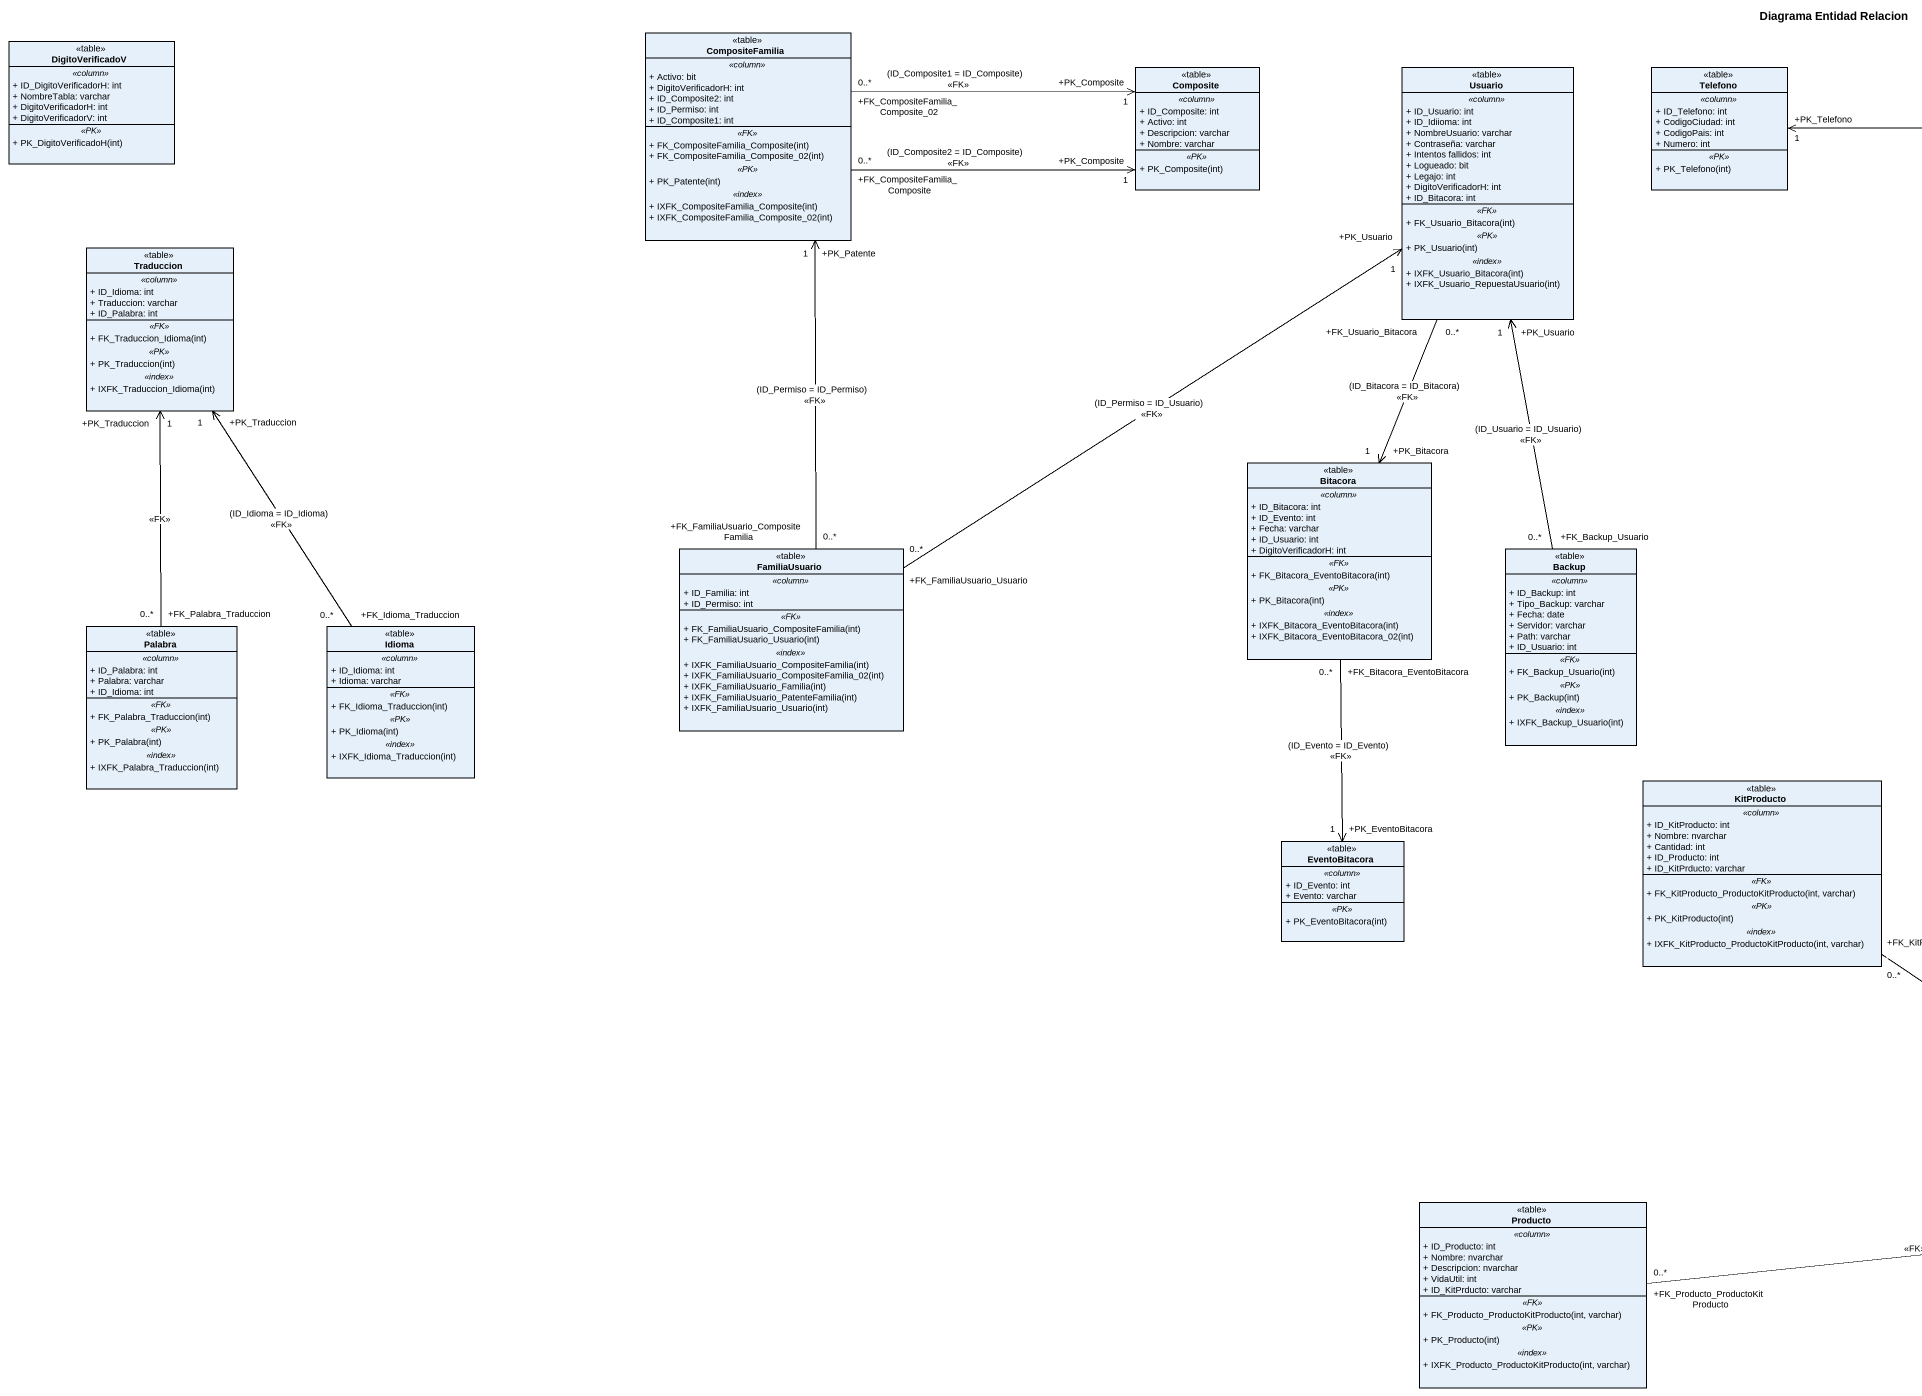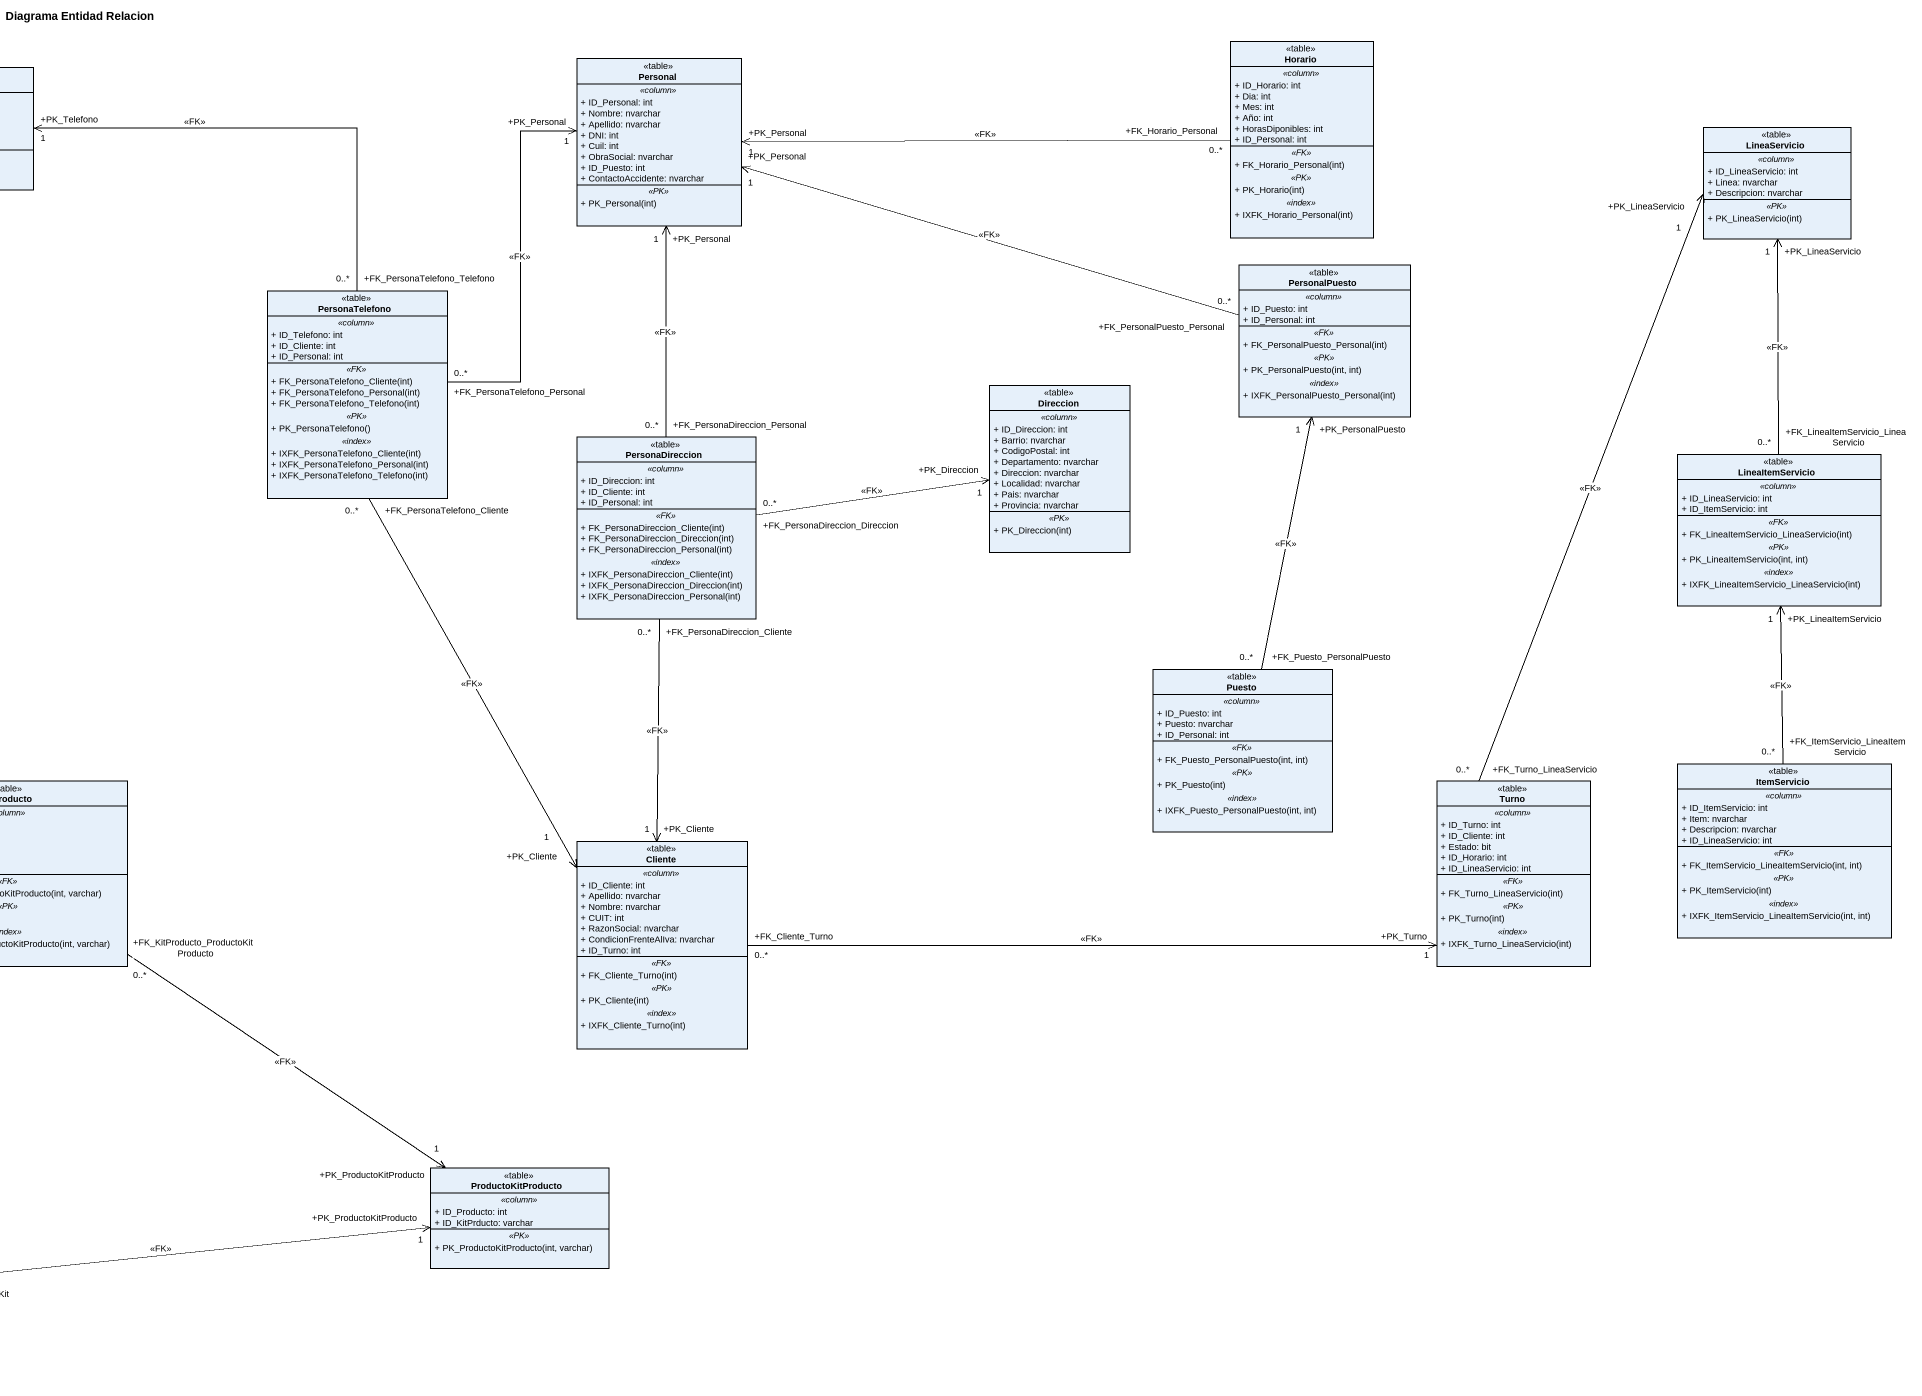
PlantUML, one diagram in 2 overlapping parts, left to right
@startuml
title Diagrama Entidad Relacion
hide circle
hide empty members
skinparam classAttributeIconSize 0
class DigitoVerificadoV <<table>> {
  .. <<column>> ..
  + ID_DigitoVerificadorH: int
  + NombreTabla: varchar
  + DigitoVerificadorH: int
  + DigitoVerificadorV: int
  .. <<PK>> ..
  + PK_DigitoVerificadoH(int)
}
class CompositeFamilia <<table>> {
  .. <<column>> ..
  + Activo: bit
  + DigitoVerificadorH: int
  + ID_Composite2: int
  + ID_Permiso: int
  + ID_Composite1: int
  .. <<FK>> ..
  + FK_CompositeFamilia_Composite(int)
  + FK_CompositeFamilia_Composite_02(int)
  .. <<PK>> ..
  + PK_Patente(int)
  .. <<index>> ..
  + IXFK_CompositeFamilia_Composite(int)
  + IXFK_CompositeFamilia_Composite_02(int)
}
class Horario <<table>> {
  .. <<column>> ..
  + ID_Horario: int
  + Dia: int
  + Mes: int
  + Año: int
  + HorasDiponibles: int
  + ID_Personal: int
  .. <<FK>> ..
  + FK_Horario_Personal(int)
  .. <<PK>> ..
  + PK_Horario(int)
  .. <<index>> ..
  + IXFK_Horario_Personal(int)
}
class Composite <<table>> {
  .. <<column>> ..
  + ID_Composite: int
  + Activo: int
  + Descripcion: varchar
  + Nombre: varchar
  .. <<PK>> ..
  + PK_Composite(int)
}
class Usuario <<table>> {
  .. <<column>> ..
  + ID_Usuario: int
  + ID_Idiioma: int
  + NombreUsuario: varchar
  + Contraseña: varchar
  + Intentos fallidos: int
  + Logueado: bit
  + Legajo: int
  + DigitoVerificadorH: int
  + ID_Bitacora: int
  .. <<FK>> ..
  + FK_Usuario_Bitacora(int)
  .. <<PK>> ..
  + PK_Usuario(int)
  .. <<index>> ..
  + IXFK_Usuario_Bitacora(int)
  + IXFK_Usuario_RepuestaUsuario(int)
}
class Telefono <<table>> {
  .. <<column>> ..
  + ID_Telefono: int
  + CodigoCiudad: int
  + CodigoPais: int
  + Numero: int
  .. <<PK>> ..
  + PK_Telefono(int)
}
class Personal <<table>> {
  .. <<column>> ..
  + ID_Personal: int
  + Nombre: nvarchar
  + Apellido: nvarchar
  + DNI: int
  + Cuil: int
  + ObraSocial: nvarchar
  + ID_Puesto: int
  + ContactoAccidente: nvarchar
  .. <<PK>> ..
  + PK_Personal(int)
}
class LineaServicio <<table>> {
  .. <<column>> ..
  + ID_LineaServicio: int
  + Linea: nvarchar
  + Descripcion: nvarchar
  .. <<PK>> ..
  + PK_LineaServicio(int)
}
class Traduccion <<table>> {
  .. <<column>> ..
  + ID_Idioma: int
  + Traduccion: varchar
  + ID_Palabra: int
  .. <<FK>> ..
  + FK_Traduccion_Idioma(int)
  .. <<PK>> ..
  + PK_Traduccion(int)
  .. <<index>> ..
  + IXFK_Traduccion_Idioma(int)
}
class PersonalPuesto <<table>> {
  .. <<column>> ..
  + ID_Puesto: int
  + ID_Personal: int
  .. <<FK>> ..
  + FK_PersonalPuesto_Personal(int)
  .. <<PK>> ..
  + PK_PersonalPuesto(int, int)
  .. <<index>> ..
  + IXFK_PersonalPuesto_Personal(int)
}
class PersonaTelefono <<table>> {
  .. <<column>> ..
  + ID_Telefono: int
  + ID_Cliente: int
  + ID_Personal: int
  .. <<FK>> ..
  + FK_PersonaTelefono_Cliente(int)
  + FK_PersonaTelefono_Personal(int)
  + FK_PersonaTelefono_Telefono(int)
  .. <<PK>> ..
  + PK_PersonaTelefono()
  .. <<index>> ..
  + IXFK_PersonaTelefono_Cliente(int)
  + IXFK_PersonaTelefono_Personal(int)
  + IXFK_PersonaTelefono_Telefono(int)
}
class Direccion <<table>> {
  .. <<column>> ..
  + ID_Direccion: int
  + Barrio: nvarchar
  + CodigoPostal: int
  + Departamento: nvarchar
  + Direccion: nvarchar
  + Localidad: nvarchar
  + Pais: nvarchar
  + Provincia: nvarchar
  .. <<PK>> ..
  + PK_Direccion(int)
}
class Bitacora <<table>> {
  .. <<column>> ..
  + ID_Bitacora: int
  + ID_Evento: int
  + Fecha: varchar
  + ID_Usuario: int
  + DigitoVerificadorH: int
  .. <<FK>> ..
  + FK_Bitacora_EventoBitacora(int)
  .. <<PK>> ..
  + PK_Bitacora(int)
  .. <<index>> ..
  + IXFK_Bitacora_EventoBitacora(int)
  + IXFK_Bitacora_EventoBitacora_02(int)
}
class PersonaDireccion <<table>> {
  .. <<column>> ..
  + ID_Direccion: int
  + ID_Cliente: int
  + ID_Personal: int
  .. <<FK>> ..
  + FK_PersonaDireccion_Cliente(int)
  + FK_PersonaDireccion_Direccion(int)
  + FK_PersonaDireccion_Personal(int)
  .. <<index>> ..
  + IXFK_PersonaDireccion_Cliente(int)
  + IXFK_PersonaDireccion_Direccion(int)
  + IXFK_PersonaDireccion_Personal(int)
}
class LineaItemServicio <<table>> {
  .. <<column>> ..
  + ID_LineaServicio: int
  + ID_ItemServicio: int
  .. <<FK>> ..
  + FK_LineaItemServicio_LineaServicio(int)
  .. <<PK>> ..
  + PK_LineaItemServicio(int, int)
  .. <<index>> ..
  + IXFK_LineaItemServicio_LineaServicio(int)
}
class FamiliaUsuario <<table>> {
  .. <<column>> ..
  + ID_Familia: int
  + ID_Permiso: int
  .. <<FK>> ..
  + FK_FamiliaUsuario_CompositeFamilia(int)
  + FK_FamiliaUsuario_Usuario(int)
  .. <<index>> ..
  + IXFK_FamiliaUsuario_CompositeFamilia(int)
  + IXFK_FamiliaUsuario_CompositeFamilia_02(int)
  + IXFK_FamiliaUsuario_Familia(int)
  + IXFK_FamiliaUsuario_PatenteFamilia(int)
  + IXFK_FamiliaUsuario_Usuario(int)
}
class Backup <<table>> {
  .. <<column>> ..
  + ID_Backup: int
  + Tipo_Backup: varchar
  + Fecha: date
  + Servidor: varchar
  + Path: varchar
  + ID_Usuario: int
  .. <<FK>> ..
  + FK_Backup_Usuario(int)
  .. <<PK>> ..
  + PK_Backup(int)
  .. <<index>> ..
  + IXFK_Backup_Usuario(int)
}
class Palabra <<table>> {
  .. <<column>> ..
  + ID_Palabra: int
  + Palabra: varchar
  + ID_Idioma: int
  .. <<FK>> ..
  + FK_Palabra_Traduccion(int)
  .. <<PK>> ..
  + PK_Palabra(int)
  .. <<index>> ..
  + IXFK_Palabra_Traduccion(int)
}
class Idioma <<table>> {
  .. <<column>> ..
  + ID_Idioma: int
  + Idioma: varchar
  .. <<FK>> ..
  + FK_Idioma_Traduccion(int)
  .. <<PK>> ..
  + PK_Idioma(int)
  .. <<index>> ..
  + IXFK_Idioma_Traduccion(int)
}
class Puesto <<table>> {
  .. <<column>> ..
  + ID_Puesto: int
  + Puesto: nvarchar
  + ID_Personal: int
  .. <<FK>> ..
  + FK_Puesto_PersonalPuesto(int, int)
  .. <<PK>> ..
  + PK_Puesto(int)
  .. <<index>> ..
  + IXFK_Puesto_PersonalPuesto(int, int)
}
class ItemServicio <<table>> {
  .. <<column>> ..
  + ID_ItemServicio: int
  + Item: nvarchar
  + Descripcion: nvarchar
  + ID_LineaServicio: int
  .. <<FK>> ..
  + FK_ItemServicio_LineaItemServicio(int, int)
  .. <<PK>> ..
  + PK_ItemServicio(int)
  .. <<index>> ..
  + IXFK_ItemServicio_LineaItemServicio(int, int)
}
class KitProducto <<table>> {
  .. <<column>> ..
  + ID_KitProducto: int
  + Nombre: nvarchar
  + Cantidad: int
  + ID_Producto: int
  + ID_KitPrducto: varchar
  .. <<FK>> ..
  + FK_KitProducto_ProductoKitProducto(int, varchar)
  .. <<PK>> ..
  + PK_KitProducto(int)
  .. <<index>> ..
  + IXFK_KitProducto_ProductoKitProducto(int, varchar)
}
class Turno <<table>> {
  .. <<column>> ..
  + ID_Turno: int
  + ID_Cliente: int
  + Estado: bit
  + ID_Horario: int
  + ID_LineaServicio: int
  .. <<FK>> ..
  + FK_Turno_LineaServicio(int)
  .. <<PK>> ..
  + PK_Turno(int)
  .. <<index>> ..
  + IXFK_Turno_LineaServicio(int)
}
class EventoBitacora <<table>> {
  .. <<column>> ..
  + ID_Evento: int
  + Evento: varchar
  .. <<PK>> ..
  + PK_EventoBitacora(int)
}
class Cliente <<table>> {
  .. <<column>> ..
  + ID_Cliente: int
  + Apellido: nvarchar
  + Nombre: nvarchar
  + CUIT: int
  + RazonSocial: nvarchar
  + CondicionFrenteAlIva: nvarchar
  + ID_Turno: int
  .. <<FK>> ..
  + FK_Cliente_Turno(int)
  .. <<PK>> ..
  + PK_Cliente(int)
  .. <<index>> ..
  + IXFK_Cliente_Turno(int)
}
class Producto <<table>> {
  .. <<column>> ..
  + ID_Producto: int
  + Nombre: nvarchar
  + Descripcion: nvarchar
  + VidaUtil: int
  + ID_KitPrducto: varchar
  .. <<FK>> ..
  + FK_Producto_ProductoKitProducto(int, varchar)
  .. <<PK>> ..
  + PK_Producto(int)
  .. <<index>> ..
  + IXFK_Producto_ProductoKitProducto(int, varchar)
}
class ProductoKitProducto <<table>> {
  .. <<column>> ..
  + ID_Producto: int
  + ID_KitPrducto: varchar
  .. <<PK>> ..
  + PK_ProductoKitProducto(int, varchar)
}
CompositeFamilia "+FK_CompositeFamilia_Composite\n0..*" -right-> "+PK_Composite\n1" Composite : (ID_Composite2 = ID_Composite)\n<<FK>>
CompositeFamilia "+FK_CompositeFamilia_Composite_02\n0..*" -right-> "+PK_Composite\n1" Composite : (ID_Composite1 = ID_Composite)\n<<FK>>
Horario "+FK_Horario_Personal\n0..*" -left-> "+PK_Personal\n1" Personal : <<FK>>
Usuario "+FK_Usuario_Bitacora\n0..*" --> "+PK_Bitacora\n1" Bitacora : (ID_Bitacora = ID_Bitacora)\n<<FK>>
PersonalPuesto "+FK_PersonalPuesto_Personal\n0..*" -left-> "+PK_Personal\n1" Personal : <<FK>>
PersonaTelefono "+FK_PersonaTelefono_Telefono\n0..*" -up-> "+PK_Telefono\n1" Telefono : <<FK>>
PersonaTelefono "+FK_PersonaTelefono_Personal\n0..*" -up-> "+PK_Personal\n1" Personal : <<FK>>
PersonaTelefono "+FK_PersonaTelefono_Cliente\n0..*" --> "+PK_Cliente\n1" Cliente : <<FK>>
Bitacora "+FK_Bitacora_EventoBitacora\n0..*" --> "+PK_EventoBitacora\n1" EventoBitacora : (ID_Evento = ID_Evento)\n<<FK>>
PersonaDireccion "+FK_PersonaDireccion_Personal\n0..*" -up-> "+PK_Personal\n1" Personal : <<FK>>
PersonaDireccion "+FK_PersonaDireccion_Direccion\n0..*" -right-> "+PK_Direccion\n1" Direccion : <<FK>>
PersonaDireccion "+FK_PersonaDireccion_Cliente\n0..*" --> "+PK_Cliente\n1" Cliente : <<FK>>
LineaItemServicio "+FK_LineaItemServicio_LineaServicio\n0..*" -up-> "+PK_LineaServicio\n1" LineaServicio : <<FK>>
FamiliaUsuario "+FK_FamiliaUsuario_CompositeFamilia\n0..*" -up-> "+PK_Patente\n1" CompositeFamilia : (ID_Permiso = ID_Permiso)\n<<FK>>
FamiliaUsuario "+FK_FamiliaUsuario_Usuario\n0..*" -up-> "+PK_Usuario\n1" Usuario : (ID_Permiso = ID_Usuario)\n<<FK>>
Backup "+FK_Backup_Usuario\n0..*" -up-> "+PK_Usuario\n1" Usuario : (ID_Usuario = ID_Usuario)\n<<FK>>
Palabra "+FK_Palabra_Traduccion\n0..*" -up-> "+PK_Traduccion\n1" Traduccion : <<FK>>
Idioma "+FK_Idioma_Traduccion\n0..*" -up-> "+PK_Traduccion\n1" Traduccion : (ID_Idioma = ID_Idioma)\n<<FK>>
Puesto "+FK_Puesto_PersonalPuesto\n0..*" -up-> "+PK_PersonalPuesto\n1" PersonalPuesto : <<FK>>
ItemServicio "+FK_ItemServicio_LineaItemServicio\n0..*" -up-> "+PK_LineaItemServicio\n1" LineaItemServicio : <<FK>>
KitProducto "+FK_KitProducto_ProductoKitProducto\n0..*" --> "+PK_ProductoKitProducto\n1" ProductoKitProducto : <<FK>>
Turno "+FK_Turno_LineaServicio\n0..*" -up-> "+PK_LineaServicio\n1" LineaServicio : <<FK>>
Cliente "+FK_Cliente_Turno\n0..*" -right-> "+PK_Turno\n1" Turno : <<FK>>
Producto "+FK_Producto_ProductoKitProducto\n0..*" -right-> "+PK_ProductoKitProducto\n1" ProductoKitProducto : <<FK>>
@enduml
